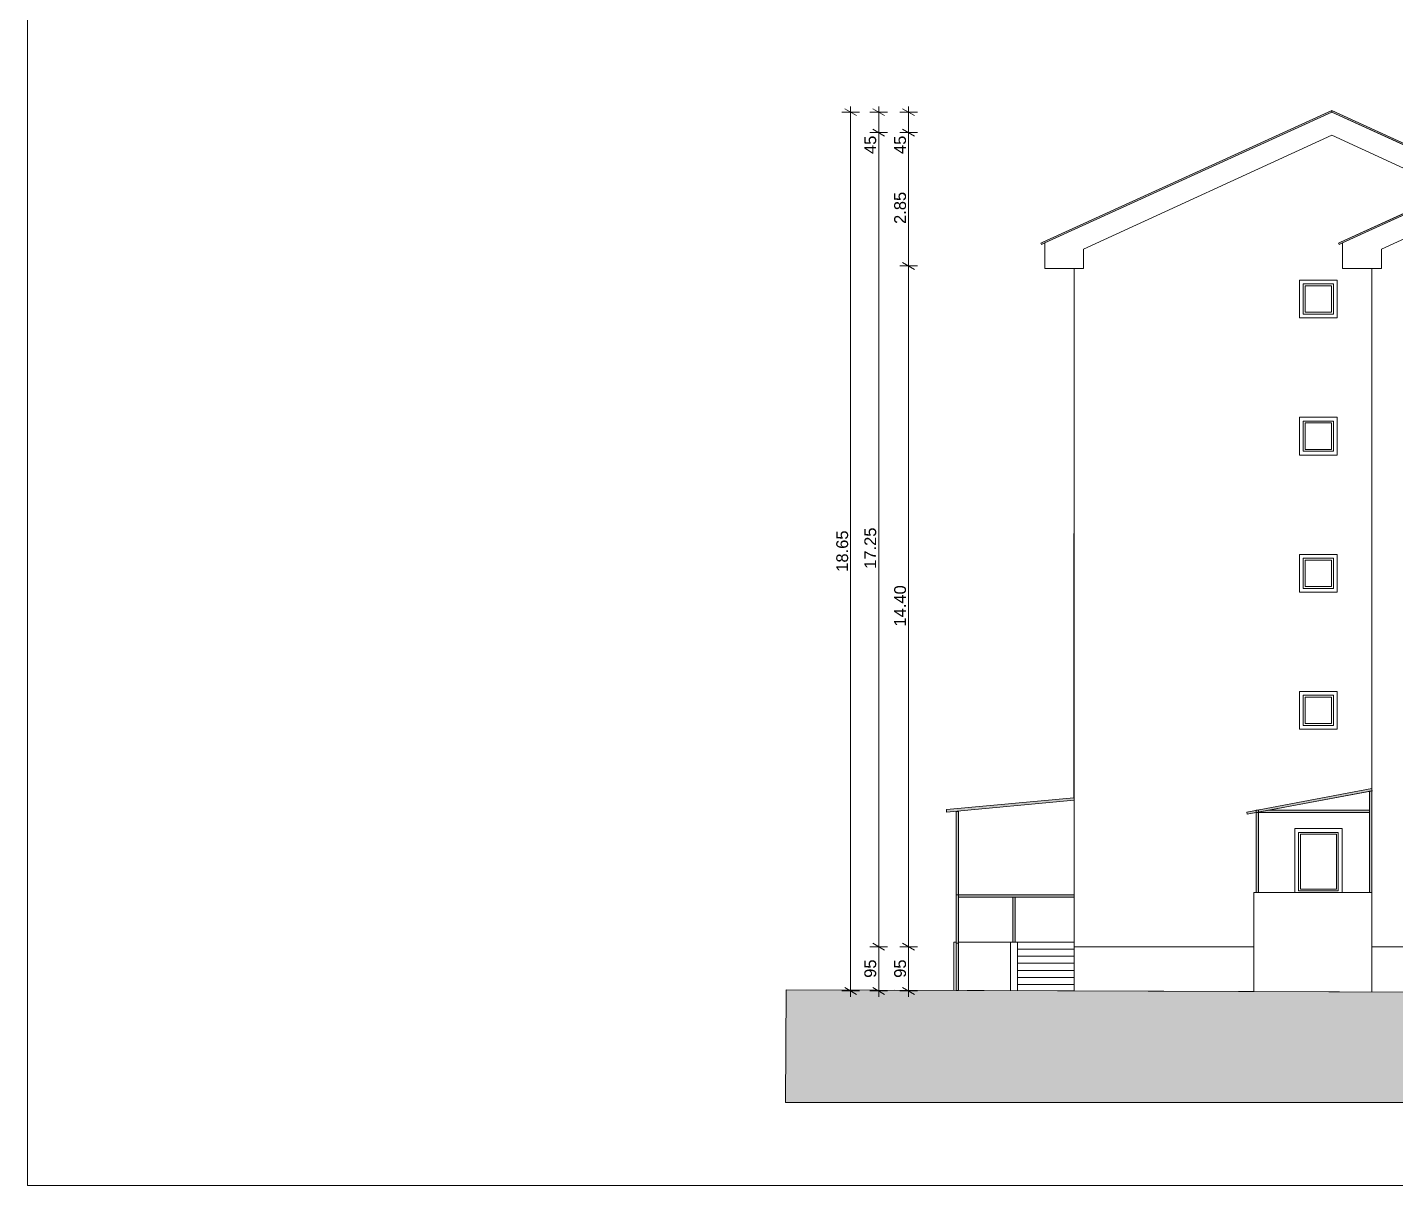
# Model space of a CAD drawing. Header units: feet. Extents: x 2791058 to 2855058, y -67651 to -18651.
# Drawn here: x 2791058 to 2820009, y -67651 to -43151 of the extents above; entities that cross this region are included whole.
import ezdxf

# ---------------------------------------------------------------- set-up
doc = ezdxf.new("R2010")
doc.units = ezdxf.units.FT
doc.header["$MEASUREMENT"] = 0
doc.linetypes.add('Hidden Line', pattern=[195.611112, 141.111112, -54.5])
for name, color, linetype, lineweight in [('2D Drafting - General_Pen_No__1', 7, 'Continuous', 0), ('Dimensioning - General_Pen_No__1', 7, 'Continuous', 0), ('Lines_Pen_No__20', 1, 'Continuous', 0), ('Shell - Roof_Pen_No__20', 1, 'Continuous', 0), ('Shell - Roof_Pen_No__21', 7, 'Continuous', 0)]:
    doc.layers.add(name, color=color, linetype=linetype, lineweight=lineweight)
doc.layers.add('2D Drafting - General_Pen_No__61', color=7, linetype='Continuous', lineweight=0, true_color=0x6a6a6a)
doc.layers.add('Structural - Bearing_Pen_No__61', color=7, linetype='Continuous', lineweight=0, true_color=0x6a6a6a)
doc.layers.add('Dimensioning - General', color=7, linetype='Continuous')
doc.styles.add('GENERATED_STYLE_1', font='arial.ttf')
doc.dimstyles.new('GENERATED_STYLE__1', dxfattribs={"dimtxt": 250, "dimasz": 190, "dimexe": 0.18, "dimexo": 3, "dimgap": 0.09, "dimtad": 1, "dimlfac": 0.001, "dimzin": 0, "dimdsep": 46, "dimtxsty": 'GENERATED_STYLE_1', "dimblk": 'ARROWHEAD_2', "dimblk1": 'ARROWHEAD_2', "dimblk2": 'ARROWHEAD_2', "dimcen": 0.09, "dimclrd": 7, "dimclre": 7, "dimclrt": 7, "dimadec": 0, "dimazin": 0, "dimtfac": 1, "dimtdec": 4, "dimtmove": 0, "dimatfit": 3, "dimfxl": 1, "dimtolj": 1, "dimtzin": 0, "dimarcsym": 0})

# ---------------------------------------------------------------- blocks, each defined once
blk = doc.blocks.new('*D23', base_point=(2247654, -76425))
at = {"layer": 'Dimensioning - General_Pen_No__1', "color": 7, "linetype": 'Continuous', "lineweight": 0, "transparency": 16777216}
for p, q in [((2809577, -62526), (2809827, -62670)), ((2809890, -62598), (2809515, -62598)), ((2809702, -63534), (2809702, -62598)), ((2809890, -63534), (2809515, -63534)), ((2809577, -63462), (2809827, -63606)), ((2809702, -63656), (2809702, -63534))]:
    blk.add_line(p, q, dxfattribs=at)
at = {"layer": 'Dimensioning - General_Pen_No__1', "color": 7, "lineweight": 0, "transparency": 16777216, "insert": (2809652, -63256), "char_height": 250, "attachment_point": 7, "rotation": 90, "style": 'GENERATED_STYLE_1'}
blk.add_mtext('\\A1;95', dxfattribs=at)
blk = doc.blocks.new('ARROWHEAD_2')
at = {"color": 0, "linetype": 'Continuous', "lineweight": 0}
for p, q in [((0, 0), (-1, 0)), ((-0.38, -0.66), (0.38, 0.66))]:
    blk.add_line(p, q, dxfattribs=at)
blk = doc.blocks.new('*D25', base_point=(2247654, -76425))
at = {"layer": 'Dimensioning - General_Pen_No__1', "color": 7, "linetype": 'Continuous', "lineweight": 0, "transparency": 16777216}
for p, q in [((2809890, -48198), (2809515, -48198)), ((2809577, -48126), (2809827, -48270)), ((2809702, -62598), (2809702, -48198)), ((2809577, -62526), (2809827, -62670)), ((2809890, -62598), (2809515, -62598))]:
    blk.add_line(p, q, dxfattribs=at)
at = {"layer": 'Dimensioning - General_Pen_No__1', "color": 7, "lineweight": 0, "transparency": 16777216, "insert": (2809652, -55826), "char_height": 250, "attachment_point": 7, "rotation": 90, "style": 'GENERATED_STYLE_1'}
blk.add_mtext('\\A1;14.40', dxfattribs=at)
blk = doc.blocks.new('*D26', base_point=(2247654, -76425))
at = {"layer": 'Dimensioning - General_Pen_No__1', "color": 7, "linetype": 'Continuous', "lineweight": 0, "transparency": 16777216}
for p, q in [((2809890, -45378), (2809515, -45378)), ((2809577, -45306), (2809827, -45450)), ((2809702, -48198), (2809702, -45378)), ((2809890, -48198), (2809515, -48198)), ((2809577, -48126), (2809827, -48270))]:
    blk.add_line(p, q, dxfattribs=at)
at = {"layer": 'Dimensioning - General_Pen_No__1', "color": 7, "lineweight": 0, "transparency": 16777216, "char_height": 250, "attachment_point": 7, "rotation": 90, "style": 'GENERATED_STYLE_1'}
for s, insert in [('\\A1;45', (2809652, -45830)), ('\\A1;2.85', (2809652, -47310))]:
    blk.add_mtext(s, dxfattribs=dict(at, insert=insert))
blk = doc.blocks.new('*D27', base_point=(2247654, -76425))
at = {"layer": 'Dimensioning - General_Pen_No__1', "color": 7, "linetype": 'Continuous', "lineweight": 0, "transparency": 16777216}
for p, q in [((2809827, -45018), (2809577, -44874)), ((2809702, -44946), (2809702, -44824)), ((2809890, -44946), (2809515, -44946)), ((2809702, -45378), (2809702, -44946)), ((2809890, -45378), (2809515, -45378)), ((2809577, -45306), (2809827, -45450))]:
    blk.add_line(p, q, dxfattribs=at)
blk = doc.blocks.new('*D28', base_point=(2247654, -76425))
at = {"layer": 'Dimensioning - General_Pen_No__1', "color": 7, "linetype": 'Continuous', "lineweight": 0, "transparency": 16777216}
for p, q in [((2808946, -62526), (2809196, -62670)), ((2809258, -62598), (2808883, -62598)), ((2809071, -63534), (2809071, -62598)), ((2809258, -63534), (2808883, -63534)), ((2808946, -63462), (2809196, -63606)), ((2809071, -63656), (2809071, -63534))]:
    blk.add_line(p, q, dxfattribs=at)
at = {"layer": 'Dimensioning - General_Pen_No__1', "color": 7, "lineweight": 0, "transparency": 16777216, "insert": (2809021, -63256), "char_height": 250, "attachment_point": 7, "rotation": 90, "style": 'GENERATED_STYLE_1'}
blk.add_mtext('\\A1;95', dxfattribs=at)
blk = doc.blocks.new('*D29', base_point=(2247654, -76425))
at = {"layer": 'Dimensioning - General_Pen_No__1', "color": 7, "linetype": 'Continuous', "lineweight": 0, "transparency": 16777216}
for p, q in [((2809258, -45378), (2808883, -45378)), ((2808946, -45306), (2809196, -45450)), ((2809071, -62598), (2809071, -45378)), ((2808946, -62526), (2809196, -62670)), ((2809258, -62598), (2808883, -62598))]:
    blk.add_line(p, q, dxfattribs=at)
at = {"layer": 'Dimensioning - General_Pen_No__1', "color": 7, "lineweight": 0, "transparency": 16777216, "char_height": 250, "attachment_point": 7, "rotation": 90, "style": 'GENERATED_STYLE_1'}
for s, insert in [('\\A1;45', (2809021, -45830)), ('\\A1;17.25', (2809021, -54605))]:
    blk.add_mtext(s, dxfattribs=dict(at, insert=insert))
blk = doc.blocks.new('*D30', base_point=(2247654, -76425))
at = {"layer": 'Dimensioning - General_Pen_No__1', "color": 7, "linetype": 'Continuous', "lineweight": 0, "transparency": 16777216}
for p, q in [((2809196, -45018), (2808946, -44874)), ((2809071, -44946), (2809071, -44824)), ((2809258, -44946), (2808883, -44946)), ((2809071, -45378), (2809071, -44946)), ((2809258, -45378), (2808883, -45378)), ((2808946, -45306), (2809196, -45450))]:
    blk.add_line(p, q, dxfattribs=at)
blk = doc.blocks.new('*D31', base_point=(2247654, -76425))
at = {"layer": 'Dimensioning - General_Pen_No__1', "color": 7, "linetype": 'Continuous', "lineweight": 0, "transparency": 16777216}
for p, q in [((2808602, -45018), (2808352, -44874)), ((2808477, -44946), (2808477, -44824)), ((2808664, -44946), (2808289, -44946)), ((2808477, -63534), (2808477, -44946)), ((2808664, -63534), (2808289, -63534)), ((2808352, -63462), (2808602, -63606)), ((2808477, -63656), (2808477, -63534))]:
    blk.add_line(p, q, dxfattribs=at)
at = {"layer": 'Dimensioning - General_Pen_No__1', "color": 7, "lineweight": 0, "transparency": 16777216, "insert": (2808427, -54667), "char_height": 250, "attachment_point": 7, "rotation": 90, "style": 'GENERATED_STYLE_1'}
blk.add_mtext('\\A1;18.65', dxfattribs=at)

msp = doc.modelspace()

# ---------------------------------------------------------------- hatches: boundary and pattern name
at = {"layer": '2D Drafting - General_Pen_No__61', "linetype": 'Continuous', "lineweight": 0, "true_color": 0x6a6a6a}
msp.add_hatch(color=251, dxfattribs=at).paths.add_polyline_path([(2807110.305, -63511.19), (2835825.553, -63618.738), (2835817.034, -65893.181), (2807101.384, -65893.181)])
at = {"layer": 'Structural - Bearing_Pen_No__61', "linetype": 'Continuous', "lineweight": 0, "true_color": 0x6a6a6a}
for points in [[(2812512.672, -47741.714), (2812583.184, -47709.635), (2818658.184, -44945.805), (2818658.184, -44912.846), (2812545.76, -47693.702), (2812500.249, -47714.407)], [(2821808.184, -46345.943), (2818658.184, -44912.846), (2818658.184, -44945.805), (2821771.961, -46362.422)], [(2818812.672, -47741.714), (2818883.184, -47709.635), (2824958.184, -44945.805), (2824958.184, -44912.846), (2818845.76, -47693.702), (2818800.249, -47714.407)], [(2813203.574, -59448.474), (2810503.574, -59698.474), (2810508.184, -59748.261), (2813208.184, -59498.261), (2813208.184, -48248.261)], [(2819508.184, -59248.261), (2816858.184, -59748.261), (2816867.454, -59797.394), (2817058.184, -59761.407), (2817058.184, -59760.525), (2817062.859, -59760.525), (2819508.184, -59299.143)], [(2819508.184, -61448.261), (2819508.184, -59299.143), (2819458.184, -59308.577), (2819458.184, -61448.261)], [(2810708.184, -59734.372), (2810708.184, -61498.261), (2810758.184, -61498.261), (2810758.184, -59734.372)], [(2817108.184, -61448.261), (2817108.184, -59701.091), (2817058.184, -59710.525), (2817058.184, -61448.261)], [(2819458.184, -59760.525), (2819458.184, -59710.525), (2817327.859, -59710.525), (2817062.859, -59760.525)], [(2810758.184, -61498.261), (2810708.184, -61498.261), (2810708.184, -62524.853), (2810758.184, -62524.853)], [(2813208.184, -61548.261), (2813208.184, -61498.261), (2810758.184, -61498.261), (2810758.184, -61548.261)], [(2811958.836, -61548.261), (2811908.836, -61548.261), (2811908.836, -62498.261), (2811958.836, -62498.261)], [(2810758.184, -62524.853), (2810708.184, -62524.853), (2810708.184, -63524.665), (2810758.184, -63524.853)]]:
    msp.add_hatch(color=251, dxfattribs=at).paths.add_polyline_path(points)

# ---------------------------------------------------------------- linework, layer by layer
at = {"layer": '2D Drafting - General_Pen_No__1', "color": 7, "linetype": 'Continuous', "lineweight": 0, "flags": 128}
msp.add_lwpolyline([(2807110.305, -63511.19), (2835825.553, -63618.738), (2835817.034, -65893.181), (2807101.384, -65893.181)], close=True, dxfattribs=at)
at = {"layer": 'Lines_Pen_No__20', "color": 1, "linetype": 'Hidden Line', "lineweight": 0}
for p, q in [((2817974.452, -48638.261), (2817974.452, -48498.261)), ((2818774.452, -48498.261), (2817974.452, -48498.261)), ((2817974.452, -48638.261), (2817974.452, -48498.261)), ((2818774.452, -48638.261), (2818774.452, -48498.261)), ((2817974.452, -51538.261), (2817974.452, -51398.261)), ((2818774.452, -51398.261), (2817974.452, -51398.261)), ((2817974.452, -51538.261), (2817974.452, -51398.261)), ((2818774.452, -51538.261), (2818774.452, -51398.261)), ((2817974.452, -54438.261), (2817974.452, -54298.261)), ((2818774.452, -54298.261), (2817974.452, -54298.261)), ((2817974.452, -54438.261), (2817974.452, -54298.261)), ((2818774.452, -54438.261), (2818774.452, -54298.261)), ((2817974.452, -57338.261), (2817974.452, -57198.261)), ((2818774.452, -57198.261), (2817974.452, -57198.261)), ((2817974.452, -57338.261), (2817974.452, -57198.261)), ((2818774.452, -57338.261), (2818774.452, -57198.261)), ((2818874.452, -60098.261), (2817874.452, -60098.261)), ((2817874.452, -60238.261), (2817874.452, -60098.261)), ((2818874.452, -60238.261), (2818874.452, -60098.261))]:
    msp.add_line(p, q, dxfattribs=at)
at = {"layer": 'Lines_Pen_No__20', "color": 1, "linetype": 'Continuous', "lineweight": 0}
for p, q in [((2818874.452, -60098.261), (2817874.452, -60098.261)), ((2817874.452, -60098.261), (2817874.452, -61448.261)), ((2817954.452, -60178.261), (2817954.452, -61418.261)), ((2818794.452, -60178.261), (2817954.452, -60178.261)), ((2817994.452, -60218.261), (2817994.452, -61378.261)), ((2818754.452, -60218.261), (2817994.452, -60218.261)), ((2818754.452, -61378.261), (2818754.452, -60218.261)), ((2818794.452, -61418.261), (2818794.452, -60178.261)), ((2818874.452, -60238.261), (2818874.452, -60098.261)), ((2818874.452, -60238.261), (2818874.452, -61448.261)), ((2817954.452, -61418.261), (2818794.452, -61418.261)), ((2817994.452, -61378.261), (2818754.452, -61378.261))]:
    msp.add_line(p, q, dxfattribs=at)
for points in [[(2817974.452, -48498.261), (2818774.452, -48498.261), (2818774.452, -49298.261), (2817974.452, -49298.261)], [(2818054.452, -48578.261), (2818694.452, -48578.261), (2818694.452, -49218.261), (2818054.452, -49218.261)], [(2818094.452, -48618.261), (2818654.452, -48618.261), (2818654.452, -49178.261), (2818094.452, -49178.261)], [(2817974.452, -51398.261), (2818774.452, -51398.261), (2818774.452, -52198.261), (2817974.452, -52198.261)], [(2818054.452, -51478.261), (2818694.452, -51478.261), (2818694.452, -52118.261), (2818054.452, -52118.261)], [(2818094.452, -51518.261), (2818654.452, -51518.261), (2818654.452, -52078.261), (2818094.452, -52078.261)], [(2817974.452, -54298.261), (2818774.452, -54298.261), (2818774.452, -55098.261), (2817974.452, -55098.261)], [(2818054.452, -54378.261), (2818694.452, -54378.261), (2818694.452, -55018.261), (2818054.452, -55018.261)], [(2818094.452, -54418.261), (2818654.452, -54418.261), (2818654.452, -54978.261), (2818094.452, -54978.261)], [(2817974.452, -57198.261), (2818774.452, -57198.261), (2818774.452, -57998.261), (2817974.452, -57998.261)], [(2818054.452, -57278.261), (2818694.452, -57278.261), (2818694.452, -57918.261), (2818054.452, -57918.261)], [(2818094.452, -57318.261), (2818654.452, -57318.261), (2818654.452, -57878.261), (2818094.452, -57878.261)]]:
    msp.add_lwpolyline(points, close=True, dxfattribs=at)
at = {"layer": 'Shell - Roof_Pen_No__20', "color": 1, "linetype": 'Continuous', "lineweight": 0}
for p, q in [((2818774.452, -48498.261), (2817974.452, -48498.261)), ((2817974.452, -48498.261), (2817974.452, -49298.261)), ((2818774.452, -48498.261), (2817974.452, -48498.261)), ((2817974.452, -48498.261), (2817974.452, -49298.261)), ((2818774.452, -49298.261), (2818774.452, -48498.261)), ((2818774.452, -49298.261), (2818774.452, -48498.261)), ((2817974.452, -49298.261), (2818774.452, -49298.261)), ((2817974.452, -49298.261), (2818774.452, -49298.261)), ((2818774.452, -51398.261), (2817974.452, -51398.261)), ((2817974.452, -51398.261), (2817974.452, -52198.261)), ((2818774.452, -51398.261), (2817974.452, -51398.261)), ((2817974.452, -51398.261), (2817974.452, -52198.261)), ((2818774.452, -52198.261), (2818774.452, -51398.261)), ((2818774.452, -52198.261), (2818774.452, -51398.261)), ((2817974.452, -52198.261), (2818774.452, -52198.261)), ((2817974.452, -52198.261), (2818774.452, -52198.261)), ((2818774.452, -54298.261), (2817974.452, -54298.261)), ((2817974.452, -54298.261), (2817974.452, -55098.261)), ((2818774.452, -54298.261), (2817974.452, -54298.261)), ((2817974.452, -54298.261), (2817974.452, -55098.261)), ((2818774.452, -55098.261), (2818774.452, -54298.261)), ((2818774.452, -55098.261), (2818774.452, -54298.261)), ((2817974.452, -55098.261), (2818774.452, -55098.261)), ((2817974.452, -55098.261), (2818774.452, -55098.261)), ((2818774.452, -57198.261), (2817974.452, -57198.261)), ((2817974.452, -57198.261), (2817974.452, -57998.261)), ((2818774.452, -57198.261), (2817974.452, -57198.261)), ((2817974.452, -57198.261), (2817974.452, -57998.261)), ((2818774.452, -57998.261), (2818774.452, -57198.261)), ((2818774.452, -57998.261), (2818774.452, -57198.261)), ((2817974.452, -57998.261), (2818774.452, -57998.261)), ((2817974.452, -57998.261), (2818774.452, -57998.261))]:
    msp.add_line(p, q, dxfattribs=at)
at = {"layer": 'Shell - Roof_Pen_No__21', "color": 7, "linetype": 'Continuous', "lineweight": 0}
for p, q in [((2791057.579, -67651.285), (2791057.579, -18651.285)), ((2812545.76, -47693.702), (2818658.184, -44912.846)), ((2818658.184, -44945.805), (2812583.184, -47709.635)), ((2818658.184, -44912.846), (2821808.184, -46345.943)), ((2818658.184, -44945.805), (2818658.184, -44912.846)), ((2821771.961, -46362.422), (2818658.184, -44945.805)), ((2818845.76, -47693.702), (2824958.184, -44912.846)), ((2824958.184, -44945.805), (2818883.184, -47709.635)), ((2813408.184, -47842.637), (2818658.184, -45433.051)), ((2818658.184, -45433.051), (2821225.136, -46611.201)), ((2819708.184, -47842.637), (2824958.184, -45433.051)), ((2812545.76, -47693.702), (2812500.249, -47714.407)), ((2812500.249, -47714.407), (2812512.672, -47741.714)), ((2812583.184, -47709.635), (2812512.672, -47741.714)), ((2812583.184, -48248.261), (2812583.184, -47709.635)), ((2818845.76, -47693.702), (2818800.249, -47714.407)), ((2818800.249, -47714.407), (2818812.672, -47741.714)), ((2818883.184, -47709.635), (2818812.672, -47741.714)), ((2818883.184, -48248.261), (2818883.184, -47709.635)), ((2813408.184, -48248.261), (2813408.184, -47842.637)), ((2819708.184, -48248.261), (2819708.184, -47842.637)), ((2813408.184, -48248.261), (2812583.184, -48248.261)), ((2813208.184, -48248.261), (2813208.184, -63534.029)), ((2819708.184, -48248.261), (2818883.184, -48248.261)), ((2819508.184, -48248.261), (2819508.184, -63557.624)), ((2816858.184, -59748.261), (2819508.184, -59248.261)), ((2816867.454, -59797.394), (2819517.454, -59297.394)), ((2819458.184, -59308.577), (2819458.184, -61448.261)), ((2810503.574, -59698.474), (2813203.574, -59448.474)), ((2810508.184, -59748.261), (2813208.184, -59498.261)), ((2810503.574, -59698.474), (2810508.184, -59748.261)), ((2810708.184, -63524.853), (2810708.184, -59734.372)), ((2810758.184, -63524.853), (2810758.184, -59734.372)), ((2816867.454, -59797.394), (2816858.184, -59748.261)), ((2817058.184, -59760.525), (2817058.184, -61448.261)), ((2819458.184, -59760.525), (2817058.184, -59760.525)), ((2819458.184, -59710.525), (2817327.859, -59710.525)), ((2818874.452, -60098.261), (2817874.452, -60098.261)), ((2817874.452, -60098.261), (2817874.452, -61448.261)), ((2810758.184, -61498.261), (2810708.184, -61498.261)), ((2810758.184, -61498.261), (2813208.184, -61498.261)), ((2810758.184, -61548.261), (2813208.184, -61548.261)), ((2811908.836, -62498.261), (2811908.836, -61548.261)), ((2811958.836, -62498.261), (2811958.836, -61548.261)), ((2817008.184, -61448.261), (2817008.184, -63548.261)), ((2817008.184, -61448.261), (2819508.184, -61448.261)), ((2810658.184, -63524.478), (2810658.184, -62498.261)), ((2810658.184, -62498.261), (2810708.184, -62498.261)), ((2810758.184, -62524.853), (2810708.184, -62524.853)), ((2810758.184, -62498.261), (2813208.184, -62498.261)), ((2811858.184, -63528.972), (2811858.184, -62498.261)), ((2812008.184, -63529.534), (2812008.184, -62498.261)), ((2812008.184, -62648.261), (2813208.184, -62648.261)), ((2812008.184, -62798.261), (2813208.184, -62798.261)), ((2817008.184, -62598.261), (2813208.184, -62598.261)), ((2819508.184, -62598.261), (2830408.184, -62598.261)), ((2812008.184, -62948.261), (2813208.184, -62948.261)), ((2812008.184, -63098.261), (2813208.184, -63098.261)), ((2812008.184, -63248.261), (2813208.184, -63248.261)), ((2812008.184, -63398.261), (2813208.184, -63398.261)), ((2817008.184, -63548.261), (2809399.38, -63519.763)), ((2817008.184, -63548.261), (2833680.921, -63610.706)), ((2791057.579, -67651.285), (2855057.579, -67651.285))]:
    msp.add_line(p, q, dxfattribs=at)
at = {"layer": 'Structural - Bearing_Pen_No__61', "color": 251, "linetype": 'Continuous', "lineweight": 0, "true_color": 0x6a6a6a, "flags": 128}
for points in [[(2812512.672, -47741.714), (2812583.184, -47709.635), (2818658.184, -44945.805), (2818658.184, -44912.846), (2812545.76, -47693.702), (2812500.249, -47714.407)], [(2821808.184, -46345.943), (2818658.184, -44912.846), (2818658.184, -44945.805), (2821771.961, -46362.422)], [(2818812.672, -47741.714), (2818883.184, -47709.635), (2824958.184, -44945.805), (2824958.184, -44912.846), (2818845.76, -47693.702), (2818800.249, -47714.407)], [(2813203.574, -59448.474), (2810503.574, -59698.474), (2810508.184, -59748.261), (2813208.184, -59498.261), (2813208.184, -48248.261)], [(2819508.184, -59248.261), (2816858.184, -59748.261), (2816867.454, -59797.394), (2817058.184, -59761.407), (2817058.184, -59760.525), (2817062.859, -59760.525), (2819508.184, -59299.143)], [(2819508.184, -61448.261), (2819508.184, -59299.143), (2819458.184, -59308.577), (2819458.184, -61448.261)], [(2810708.184, -59734.372), (2810708.184, -61498.261), (2810758.184, -61498.261), (2810758.184, -59734.372)], [(2817108.184, -61448.261), (2817108.184, -59701.091), (2817058.184, -59710.525), (2817058.184, -61448.261)], [(2819458.184, -59760.525), (2819458.184, -59710.525), (2817327.859, -59710.525), (2817062.859, -59760.525)], [(2810758.184, -61498.261), (2810708.184, -61498.261), (2810708.184, -62524.853), (2810758.184, -62524.853)], [(2813208.184, -61548.261), (2813208.184, -61498.261), (2810758.184, -61498.261), (2810758.184, -61548.261)], [(2811958.836, -61548.261), (2811908.836, -61548.261), (2811908.836, -62498.261), (2811958.836, -62498.261)], [(2810758.184, -62524.853), (2810708.184, -62524.853), (2810708.184, -63524.665), (2810758.184, -63524.853)]]:
    msp.add_lwpolyline(points, close=True, dxfattribs=at)

# ---------------------------------------------------------------- dimensions: what is measured, and where the dimension line sits
at = {"layer": 'Dimensioning - General', "color": 7, "linetype": 'Continuous', "lineweight": 0}
for base, p1, p2, text, picture, middle in [((2808476.659, -44945.805), (2813208.184, -63534.029), (2818658.184, -44945.805), '18.65', '*D31', (2808301.659, -54247.344)), ((2809070.978, -44945.805), (2818658.184, -45378.036), (2818658.184, -44945.805), '45', '*D30', (2808895.978, -45639.127)), ((2809702.45, -44945.805), (2818658.184, -45378.036), (2818658.184, -44945.805), '45', '*D27', (2809527.45, -45639.127)), ((2809070.978, -45378.036), (2813208.184, -62598.261), (2818658.184, -45378.036), '17.25', '*D29', (2808895.978, -54185.291)), ((2809702.45, -45378.036), (2813208.184, -48198.261), (2818658.184, -45378.036), '2.85', '*D26', (2809527.45, -46985.73)), ((2809070.978, -62598.261), (2813208.184, -63534.029), (2813208.184, -62598.261), '95', '*D28', (2808895.978, -63065.271)), ((2809702.45, -62598.261), (2813208.184, -63534.029), (2813208.184, -62598.261), '95', '*D23', (2809527.45, -63065.271))]:
    dim = msp.add_linear_dim(base=base, p1=p1, p2=p2, angle=90, text=text, dimstyle='GENERATED_STYLE__1', dxfattribs=at)
    dim.commit()
    dim.dimension.update_dxf_attribs({"geometry": picture, "text_midpoint": middle, "dimtype": 160, "text_rotation": 90})
dim = msp.add_linear_dim(base=(2809702.45, -48198.261), p1=(2813208.184, -62598.261), p2=(2813208.184, -48198.261), angle=90, dimstyle='GENERATED_STYLE__1', dxfattribs=at)
dim.commit()
dim.dimension.update_dxf_attribs({"geometry": '*D25', "text_midpoint": (2809527.45, -55405.688), "dimtype": 160, "text_rotation": 90})

doc.saveas('drawing.dxf')
